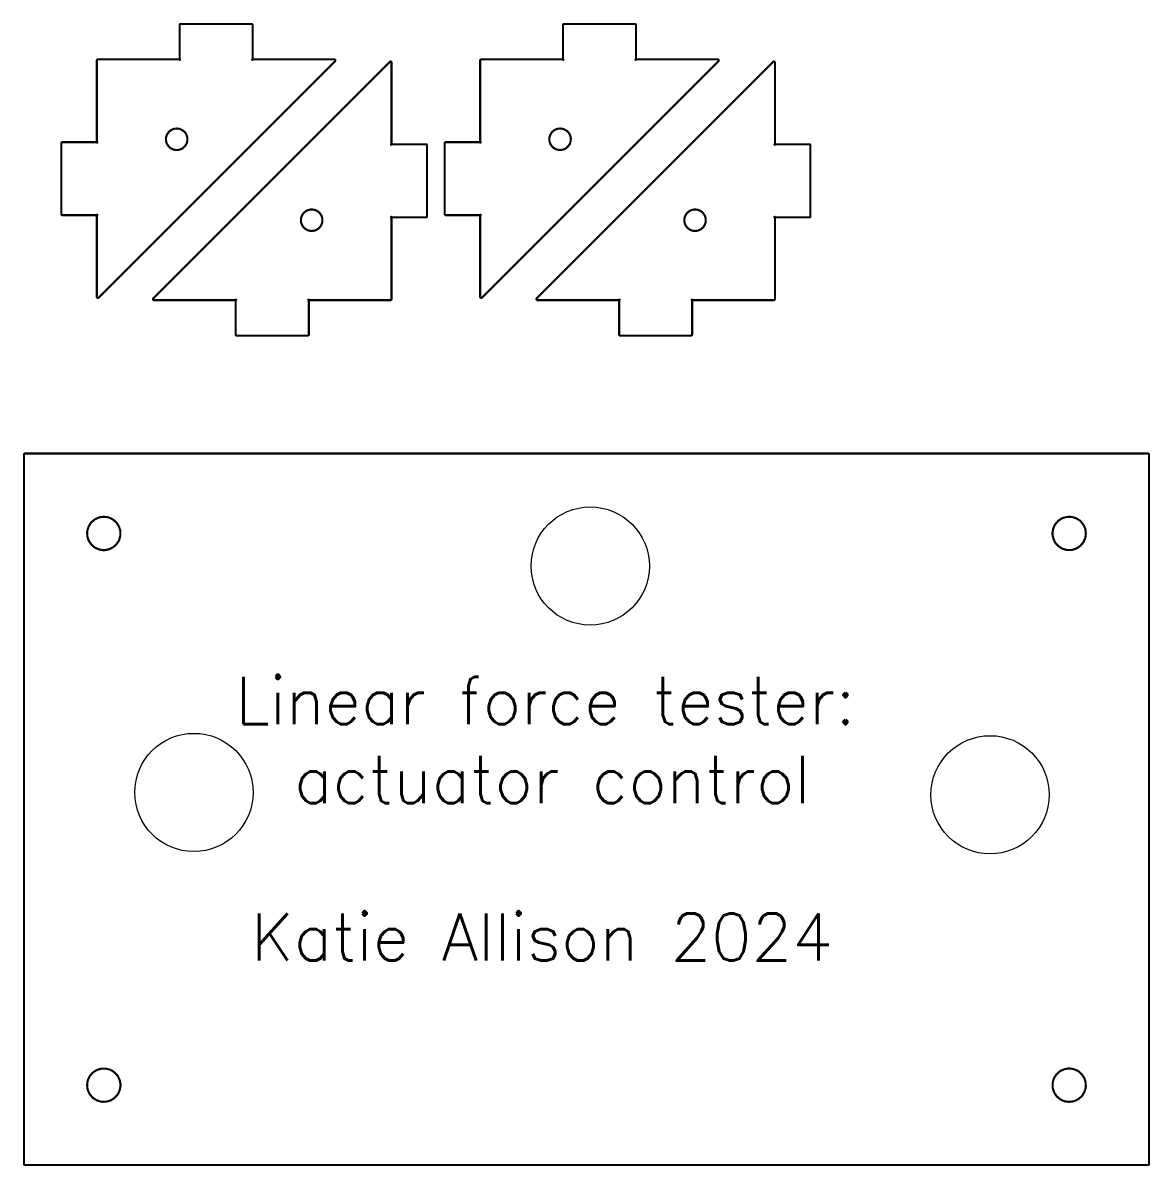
# Model space of a CAD drawing. Header units: millimetres. Extents: x 0 to 610, y 0 to 457.
# Drawn here: x 253 to 348.4, y 137.3 to 234 of the extents above; entities that cross this region are included whole.
import ezdxf

# ---------------------------------------------------------------- set-up
doc = ezdxf.new("R2010")
doc.units = ezdxf.units.MM
doc.header["$LTSCALE"] = 0.05
doc.layers.add('CUT', color=1, linetype='Continuous', lineweight=0)
doc.layers.add('ETCH', color=5, linetype='Continuous', lineweight=0)
doc.styles.add('etch', font='simplex.shx', dxfattribs={"height": 1})

msp = doc.modelspace()

# ---------------------------------------------------------------- linework, layer by layer
at = {"layer": 'CUT'}
for points in [[(279.341, 230.908, 0.18, 0.18, 0), (272.432, 230.908, 0.18, 0.18, 0), (272.422, 230.908, 0.18, 0.18, 0), (272.393, 230.895, 0.18, 0.18, 0), (272.397, 230.875, 0.18, 0.18, 0), (272.418, 230.87, 0.18, 0.18, 0), (272.432, 230.899, 0.18, 0.18, 0), (272.432, 230.908, 0.18, 0.18, 0), (272.432, 233.818, 0.18, 0.18, 0), (272.432, 233.835, 0.18, 0.18, 0), (272.405, 233.881, 0.18, 0.18, 0), (272.357, 233.908, 0.18, 0.18, 0), (272.342, 233.908, 0.18, 0.18, 0), (266.342, 233.908, 0.18, 0.18, 0), (266.325, 233.908, 0.18, 0.18, 0), (266.277, 233.881, 0.18, 0.18, 0), (266.251, 233.835, 0.18, 0.18, 0), (266.251, 233.818, 0.18, 0.18, 0), (266.251, 230.908, 0.18, 0.18, 0), (266.251, 230.899, 0.18, 0.18, 0), (266.263, 230.87, 0.18, 0.18, 0), (266.284, 230.875, 0.18, 0.18, 0), (266.288, 230.895, 0.18, 0.18, 0), (266.259, 230.908, 0.18, 0.18, 0), (266.251, 230.908, 0.18, 0.18, 0), (259.342, 230.908, 0.18, 0.18, 0), (259.325, 230.908, 0.18, 0.18, 0), (259.278, 230.881, 0.18, 0.18, 0), (259.252, 230.835, 0.18, 0.18, 0), (259.252, 230.818, 0.18, 0.18, 0), (259.252, 223.909, 0.18, 0.18, 0), (259.252, 223.9, 0.18, 0.18, 0), (259.264, 223.871, 0.18, 0.18, 0), (259.285, 223.876, 0.18, 0.18, 0), (259.289, 223.896, 0.18, 0.18, 0), (259.26, 223.909, 0.18, 0.18, 0), (259.252, 223.909, 0.18, 0.18, 0), (256.342, 223.909, 0.18, 0.18, 0), (256.325, 223.909, 0.18, 0.18, 0), (256.278, 223.883, 0.18, 0.18, 0), (256.252, 223.834, 0.18, 0.18, 0), (256.252, 223.818, 0.18, 0.18, 0), (256.252, 217.818, 0.18, 0.18, 0), (256.252, 217.802, 0.18, 0.18, 0), (256.278, 217.755, 0.18, 0.18, 0), (256.325, 217.728, 0.18, 0.18, 0), (256.342, 217.728, 0.18, 0.18, 0), (259.252, 217.728, 0.18, 0.18, 0), (259.26, 217.728, 0.18, 0.18, 0), (259.289, 217.742, 0.18, 0.18, 0), (259.285, 217.763, 0.18, 0.18, 0), (259.264, 217.767, 0.18, 0.18, 0), (259.252, 217.738, 0.18, 0.18, 0), (259.252, 217.728, 0.18, 0.18, 0), (259.252, 210.817, 0.18, 0.18, 0), (259.252, 210.802, 0.18, 0.18, 0), (259.278, 210.755, 0.18, 0.18, 0), (259.325, 210.728, 0.18, 0.18, 0), (259.342, 210.728, 0.18, 0.18, 0), (259.357, 210.728, 0.18, 0.18, 0), (259.401, 210.75, 0.18, 0.18, 0), (259.405, 210.754, 0.18, 0.18, 0), (279.406, 230.755, 0.18, 0.18, 0), (279.41, 230.759, 0.18, 0.18, 0), (279.432, 230.804, 0.18, 0.18, 0), (279.432, 230.818, 0.18, 0.18, 0), (279.432, 230.835, 0.18, 0.18, 0), (279.404, 230.881, 0.18, 0.18, 0), (279.356, 230.908, 0.18, 0.18, 0), (279.341, 230.908, 0.18, 0.18, 0)], [(311.773, 230.908, 0.18, 0.18, 0), (304.864, 230.908, 0.18, 0.18, 0), (304.854, 230.908, 0.18, 0.18, 0), (304.825, 230.895, 0.18, 0.18, 0), (304.829, 230.875, 0.18, 0.18, 0), (304.85, 230.87, 0.18, 0.18, 0), (304.864, 230.899, 0.18, 0.18, 0), (304.864, 230.908, 0.18, 0.18, 0), (304.864, 233.818, 0.18, 0.18, 0), (304.864, 233.835, 0.18, 0.18, 0), (304.836, 233.881, 0.18, 0.18, 0), (304.788, 233.908, 0.18, 0.18, 0), (304.773, 233.908, 0.18, 0.18, 0), (298.774, 233.908, 0.18, 0.18, 0), (298.758, 233.908, 0.18, 0.18, 0), (298.709, 233.881, 0.18, 0.18, 0), (298.683, 233.835, 0.18, 0.18, 0), (298.683, 233.818, 0.18, 0.18, 0), (298.683, 230.908, 0.18, 0.18, 0), (298.683, 230.899, 0.18, 0.18, 0), (298.695, 230.87, 0.18, 0.18, 0), (298.716, 230.875, 0.18, 0.18, 0), (298.72, 230.895, 0.18, 0.18, 0), (298.691, 230.908, 0.18, 0.18, 0), (298.683, 230.908, 0.18, 0.18, 0), (291.774, 230.908, 0.18, 0.18, 0), (291.757, 230.908, 0.18, 0.18, 0), (291.709, 230.881, 0.18, 0.18, 0), (291.683, 230.835, 0.18, 0.18, 0), (291.683, 230.818, 0.18, 0.18, 0), (291.683, 223.909, 0.18, 0.18, 0), (291.683, 223.9, 0.18, 0.18, 0), (291.695, 223.871, 0.18, 0.18, 0), (291.716, 223.876, 0.18, 0.18, 0), (291.72, 223.896, 0.18, 0.18, 0), (291.691, 223.909, 0.18, 0.18, 0), (291.683, 223.909, 0.18, 0.18, 0), (288.774, 223.909, 0.18, 0.18, 0), (288.757, 223.909, 0.18, 0.18, 0), (288.709, 223.883, 0.18, 0.18, 0), (288.683, 223.834, 0.18, 0.18, 0), (288.683, 223.818, 0.18, 0.18, 0), (288.683, 217.818, 0.18, 0.18, 0), (288.683, 217.802, 0.18, 0.18, 0), (288.709, 217.755, 0.18, 0.18, 0), (288.757, 217.728, 0.18, 0.18, 0), (288.774, 217.728, 0.18, 0.18, 0), (291.683, 217.728, 0.18, 0.18, 0), (291.691, 217.728, 0.18, 0.18, 0), (291.72, 217.742, 0.18, 0.18, 0), (291.716, 217.763, 0.18, 0.18, 0), (291.695, 217.767, 0.18, 0.18, 0), (291.683, 217.738, 0.18, 0.18, 0), (291.683, 217.728, 0.18, 0.18, 0), (291.683, 210.817, 0.18, 0.18, 0), (291.683, 210.802, 0.18, 0.18, 0), (291.709, 210.755, 0.18, 0.18, 0), (291.757, 210.728, 0.18, 0.18, 0), (291.774, 210.728, 0.18, 0.18, 0), (291.789, 210.728, 0.18, 0.18, 0), (291.833, 210.75, 0.18, 0.18, 0), (291.837, 210.754, 0.18, 0.18, 0), (311.836, 230.755, 0.18, 0.18, 0), (311.841, 230.759, 0.18, 0.18, 0), (311.863, 230.804, 0.18, 0.18, 0), (311.863, 230.818, 0.18, 0.18, 0), (311.863, 230.835, 0.18, 0.18, 0), (311.836, 230.881, 0.18, 0.18, 0), (311.788, 230.908, 0.18, 0.18, 0), (311.773, 230.908, 0.18, 0.18, 0)], [(264.093, 210.549, 0.18, 0.18, 0), (271.003, 210.549, 0.18, 0.18, 0), (271.011, 210.549, 0.18, 0.18, 0), (271.04, 210.562, 0.18, 0.18, 0), (271.036, 210.583, 0.18, 0.18, 0), (271.015, 210.587, 0.18, 0.18, 0), (271.003, 210.558, 0.18, 0.18, 0), (271.003, 210.549, 0.18, 0.18, 0), (271.003, 207.638, 0.18, 0.18, 0), (271.003, 207.623, 0.18, 0.18, 0), (271.029, 207.575, 0.18, 0.18, 0), (271.077, 207.549, 0.18, 0.18, 0), (271.093, 207.549, 0.18, 0.18, 0), (277.093, 207.549, 0.18, 0.18, 0), (277.109, 207.549, 0.18, 0.18, 0), (277.157, 207.575, 0.18, 0.18, 0), (277.183, 207.623, 0.18, 0.18, 0), (277.183, 207.638, 0.18, 0.18, 0), (277.183, 210.549, 0.18, 0.18, 0), (277.183, 210.558, 0.18, 0.18, 0), (277.169, 210.587, 0.18, 0.18, 0), (277.149, 210.583, 0.18, 0.18, 0), (277.144, 210.562, 0.18, 0.18, 0), (277.173, 210.549, 0.18, 0.18, 0), (277.183, 210.549, 0.18, 0.18, 0), (284.094, 210.549, 0.18, 0.18, 0), (284.109, 210.549, 0.18, 0.18, 0), (284.157, 210.575, 0.18, 0.18, 0), (284.183, 210.623, 0.18, 0.18, 0), (284.183, 210.638, 0.18, 0.18, 0), (284.183, 217.548, 0.18, 0.18, 0), (284.183, 217.557, 0.18, 0.18, 0), (284.17, 217.586, 0.18, 0.18, 0), (284.149, 217.582, 0.18, 0.18, 0), (284.145, 217.562, 0.18, 0.18, 0), (284.174, 217.548, 0.18, 0.18, 0), (284.183, 217.548, 0.18, 0.18, 0), (287.094, 217.548, 0.18, 0.18, 0), (287.109, 217.548, 0.18, 0.18, 0), (287.157, 217.575, 0.18, 0.18, 0), (287.183, 217.623, 0.18, 0.18, 0), (287.183, 217.638, 0.18, 0.18, 0), (287.183, 223.638, 0.18, 0.18, 0), (287.183, 223.655, 0.18, 0.18, 0), (287.157, 223.702, 0.18, 0.18, 0), (287.109, 223.728, 0.18, 0.18, 0), (287.094, 223.728, 0.18, 0.18, 0), (284.183, 223.728, 0.18, 0.18, 0), (284.174, 223.728, 0.18, 0.18, 0), (284.145, 223.716, 0.18, 0.18, 0), (284.149, 223.695, 0.18, 0.18, 0), (284.17, 223.691, 0.18, 0.18, 0), (284.183, 223.72, 0.18, 0.18, 0), (284.183, 223.728, 0.18, 0.18, 0), (284.183, 230.638, 0.18, 0.18, 0), (284.183, 230.654, 0.18, 0.18, 0), (284.157, 230.703, 0.18, 0.18, 0), (284.109, 230.729, 0.18, 0.18, 0), (284.094, 230.729, 0.18, 0.18, 0), (284.077, 230.729, 0.18, 0.18, 0), (284.035, 230.706, 0.18, 0.18, 0), (284.031, 230.703, 0.18, 0.18, 0), (264.03, 210.701, 0.18, 0.18, 0), (264.025, 210.698, 0.18, 0.18, 0), (264.003, 210.653, 0.18, 0.18, 0), (264.003, 210.638, 0.18, 0.18, 0), (264.003, 210.623, 0.18, 0.18, 0), (264.03, 210.575, 0.18, 0.18, 0), (264.076, 210.549, 0.18, 0.18, 0), (264.093, 210.549, 0.18, 0.18, 0)], [(296.525, 210.549, 0.18, 0.18, 0), (303.435, 210.549, 0.18, 0.18, 0), (303.443, 210.549, 0.18, 0.18, 0), (303.472, 210.562, 0.18, 0.18, 0), (303.468, 210.583, 0.18, 0.18, 0), (303.447, 210.587, 0.18, 0.18, 0), (303.435, 210.558, 0.18, 0.18, 0), (303.435, 210.549, 0.18, 0.18, 0), (303.435, 207.638, 0.18, 0.18, 0), (303.435, 207.623, 0.18, 0.18, 0), (303.461, 207.575, 0.18, 0.18, 0), (303.509, 207.549, 0.18, 0.18, 0), (303.526, 207.549, 0.18, 0.18, 0), (309.525, 207.549, 0.18, 0.18, 0), (309.541, 207.549, 0.18, 0.18, 0), (309.589, 207.575, 0.18, 0.18, 0), (309.615, 207.623, 0.18, 0.18, 0), (309.615, 207.638, 0.18, 0.18, 0), (309.615, 210.549, 0.18, 0.18, 0), (309.615, 210.558, 0.18, 0.18, 0), (309.601, 210.587, 0.18, 0.18, 0), (309.581, 210.583, 0.18, 0.18, 0), (309.577, 210.562, 0.18, 0.18, 0), (309.605, 210.549, 0.18, 0.18, 0), (309.615, 210.549, 0.18, 0.18, 0), (316.525, 210.549, 0.18, 0.18, 0), (316.54, 210.549, 0.18, 0.18, 0), (316.588, 210.575, 0.18, 0.18, 0), (316.616, 210.623, 0.18, 0.18, 0), (316.616, 210.638, 0.18, 0.18, 0), (316.616, 217.548, 0.18, 0.18, 0), (316.616, 217.557, 0.18, 0.18, 0), (316.602, 217.586, 0.18, 0.18, 0), (316.581, 217.582, 0.18, 0.18, 0), (316.577, 217.562, 0.18, 0.18, 0), (316.606, 217.548, 0.18, 0.18, 0), (316.616, 217.548, 0.18, 0.18, 0), (319.525, 217.548, 0.18, 0.18, 0), (319.54, 217.548, 0.18, 0.18, 0), (319.588, 217.575, 0.18, 0.18, 0), (319.616, 217.623, 0.18, 0.18, 0), (319.616, 217.638, 0.18, 0.18, 0), (319.616, 223.638, 0.18, 0.18, 0), (319.616, 223.655, 0.18, 0.18, 0), (319.588, 223.702, 0.18, 0.18, 0), (319.54, 223.728, 0.18, 0.18, 0), (319.525, 223.728, 0.18, 0.18, 0), (316.616, 223.728, 0.18, 0.18, 0), (316.606, 223.728, 0.18, 0.18, 0), (316.577, 223.716, 0.18, 0.18, 0), (316.581, 223.695, 0.18, 0.18, 0), (316.602, 223.691, 0.18, 0.18, 0), (316.616, 223.72, 0.18, 0.18, 0), (316.616, 223.728, 0.18, 0.18, 0), (316.616, 230.638, 0.18, 0.18, 0), (316.616, 230.654, 0.18, 0.18, 0), (316.588, 230.703, 0.18, 0.18, 0), (316.54, 230.729, 0.18, 0.18, 0), (316.525, 230.729, 0.18, 0.18, 0), (316.508, 230.729, 0.18, 0.18, 0), (316.465, 230.706, 0.18, 0.18, 0), (316.461, 230.703, 0.18, 0.18, 0), (296.462, 210.701, 0.18, 0.18, 0), (296.456, 210.698, 0.18, 0.18, 0), (296.436, 210.653, 0.18, 0.18, 0), (296.436, 210.638, 0.18, 0.18, 0), (296.436, 210.623, 0.18, 0.18, 0), (296.462, 210.575, 0.18, 0.18, 0), (296.509, 210.549, 0.18, 0.18, 0), (296.525, 210.549, 0.18, 0.18, 0)], [(266.008, 223.242, 0.18, 0.18, 0), (265.944, 223.242, 0.18, 0.18, 0), (265.751, 223.279, 0.18, 0.18, 0), (265.552, 223.363, 0.18, 0.18, 0), (265.517, 223.386, 0.18, 0.18, 0), (265.479, 223.41, 0.18, 0.18, 0), (265.319, 223.556, 0.18, 0.18, 0), (265.198, 223.735, 0.18, 0.18, 0), (265.18, 223.774, 0.18, 0.18, 0), (265.161, 223.813, 0.18, 0.18, 0), (265.106, 224.023, 0.18, 0.18, 0), (265.1, 224.238, 0.18, 0.18, 0), (265.107, 224.281, 0.18, 0.18, 0), (265.113, 224.325, 0.18, 0.18, 0), (265.18, 224.53, 0.18, 0.18, 0), (265.292, 224.715, 0.18, 0.18, 0), (265.321, 224.748, 0.18, 0.18, 0), (265.348, 224.781, 0.18, 0.18, 0), (265.515, 224.917, 0.18, 0.18, 0), (265.709, 225.013, 0.18, 0.18, 0), (265.752, 225.025, 0.18, 0.18, 0), (265.793, 225.037, 0.18, 0.18, 0), (266.007, 225.062, 0.18, 0.18, 0), (266.222, 225.037, 0.18, 0.18, 0), (266.265, 225.025, 0.18, 0.18, 0), (266.306, 225.013, 0.18, 0.18, 0), (266.499, 224.917, 0.18, 0.18, 0), (266.667, 224.781, 0.18, 0.18, 0), (266.696, 224.748, 0.18, 0.18, 0), (266.724, 224.715, 0.18, 0.18, 0), (266.835, 224.53, 0.18, 0.18, 0), (266.901, 224.325, 0.18, 0.18, 0), (266.908, 224.281, 0.18, 0.18, 0), (266.914, 224.238, 0.18, 0.18, 0), (266.908, 224.023, 0.18, 0.18, 0), (266.855, 223.813, 0.18, 0.18, 0), (266.837, 223.774, 0.18, 0.18, 0), (266.817, 223.735, 0.18, 0.18, 0), (266.695, 223.556, 0.18, 0.18, 0), (266.536, 223.41, 0.18, 0.18, 0), (266.5, 223.386, 0.18, 0.18, 0), (266.463, 223.363, 0.18, 0.18, 0), (266.263, 223.279, 0.18, 0.18, 0), (266.072, 223.242, 0.18, 0.18, 0), (266.008, 223.242, 0.18, 0.18, 0)], [(298.441, 223.242, 0.18, 0.18, 0), (298.376, 223.242, 0.18, 0.18, 0), (298.183, 223.279, 0.18, 0.18, 0), (297.983, 223.363, 0.18, 0.18, 0), (297.947, 223.386, 0.18, 0.18, 0), (297.91, 223.41, 0.18, 0.18, 0), (297.751, 223.556, 0.18, 0.18, 0), (297.63, 223.735, 0.18, 0.18, 0), (297.612, 223.774, 0.18, 0.18, 0), (297.593, 223.813, 0.18, 0.18, 0), (297.538, 224.023, 0.18, 0.18, 0), (297.532, 224.238, 0.18, 0.18, 0), (297.539, 224.281, 0.18, 0.18, 0), (297.545, 224.325, 0.18, 0.18, 0), (297.611, 224.53, 0.18, 0.18, 0), (297.723, 224.715, 0.18, 0.18, 0), (297.751, 224.748, 0.18, 0.18, 0), (297.779, 224.781, 0.18, 0.18, 0), (297.947, 224.917, 0.18, 0.18, 0), (298.142, 225.013, 0.18, 0.18, 0), (298.184, 225.025, 0.18, 0.18, 0), (298.226, 225.037, 0.18, 0.18, 0), (298.439, 225.062, 0.18, 0.18, 0), (298.653, 225.037, 0.18, 0.18, 0), (298.695, 225.025, 0.18, 0.18, 0), (298.737, 225.013, 0.18, 0.18, 0), (298.931, 224.917, 0.18, 0.18, 0), (299.099, 224.781, 0.18, 0.18, 0), (299.128, 224.748, 0.18, 0.18, 0), (299.156, 224.715, 0.18, 0.18, 0), (299.267, 224.53, 0.18, 0.18, 0), (299.334, 224.325, 0.18, 0.18, 0), (299.34, 224.281, 0.18, 0.18, 0), (299.346, 224.238, 0.18, 0.18, 0), (299.34, 224.023, 0.18, 0.18, 0), (299.285, 223.813, 0.18, 0.18, 0), (299.267, 223.774, 0.18, 0.18, 0), (299.249, 223.735, 0.18, 0.18, 0), (299.127, 223.556, 0.18, 0.18, 0), (298.967, 223.41, 0.18, 0.18, 0), (298.931, 223.386, 0.18, 0.18, 0), (298.894, 223.363, 0.18, 0.18, 0), (298.695, 223.279, 0.18, 0.18, 0), (298.504, 223.242, 0.18, 0.18, 0), (298.441, 223.242, 0.18, 0.18, 0)], [(277.427, 218.215, 0.18, 0.18, 0), (277.49, 218.215, 0.18, 0.18, 0), (277.682, 218.179, 0.18, 0.18, 0), (277.882, 218.095, 0.18, 0.18, 0), (277.919, 218.07, 0.18, 0.18, 0), (277.955, 218.047, 0.18, 0.18, 0), (278.113, 217.902, 0.18, 0.18, 0), (278.236, 217.723, 0.18, 0.18, 0), (278.255, 217.683, 0.18, 0.18, 0), (278.273, 217.644, 0.18, 0.18, 0), (278.327, 217.435, 0.18, 0.18, 0), (278.334, 217.22, 0.18, 0.18, 0), (278.328, 217.176, 0.18, 0.18, 0), (278.321, 217.133, 0.18, 0.18, 0), (278.254, 216.928, 0.18, 0.18, 0), (278.142, 216.741, 0.18, 0.18, 0), (278.115, 216.709, 0.18, 0.18, 0), (278.086, 216.677, 0.18, 0.18, 0), (277.917, 216.54, 0.18, 0.18, 0), (277.725, 216.444, 0.18, 0.18, 0), (277.683, 216.432, 0.18, 0.18, 0), (277.641, 216.42, 0.18, 0.18, 0), (277.426, 216.396, 0.18, 0.18, 0), (277.212, 216.42, 0.18, 0.18, 0), (277.171, 216.432, 0.18, 0.18, 0), (277.128, 216.444, 0.18, 0.18, 0), (276.934, 216.54, 0.18, 0.18, 0), (276.767, 216.677, 0.18, 0.18, 0), (276.739, 216.709, 0.18, 0.18, 0), (276.71, 216.741, 0.18, 0.18, 0), (276.599, 216.928, 0.18, 0.18, 0), (276.531, 217.133, 0.18, 0.18, 0), (276.526, 217.176, 0.18, 0.18, 0), (276.519, 217.22, 0.18, 0.18, 0), (276.524, 217.435, 0.18, 0.18, 0), (276.579, 217.644, 0.18, 0.18, 0), (276.599, 217.683, 0.18, 0.18, 0), (276.617, 217.723, 0.18, 0.18, 0), (276.738, 217.902, 0.18, 0.18, 0), (276.898, 218.047, 0.18, 0.18, 0), (276.935, 218.07, 0.18, 0.18, 0), (276.971, 218.095, 0.18, 0.18, 0), (277.169, 218.179, 0.18, 0.18, 0), (277.362, 218.215, 0.18, 0.18, 0), (277.427, 218.215, 0.18, 0.18, 0)], [(309.859, 218.215, 0.18, 0.18, 0), (309.922, 218.215, 0.18, 0.18, 0), (310.114, 218.179, 0.18, 0.18, 0), (310.312, 218.095, 0.18, 0.18, 0), (310.35, 218.07, 0.18, 0.18, 0), (310.385, 218.047, 0.18, 0.18, 0), (310.545, 217.902, 0.18, 0.18, 0), (310.668, 217.723, 0.18, 0.18, 0), (310.686, 217.683, 0.18, 0.18, 0), (310.704, 217.644, 0.18, 0.18, 0), (310.759, 217.435, 0.18, 0.18, 0), (310.764, 217.22, 0.18, 0.18, 0), (310.759, 217.176, 0.18, 0.18, 0), (310.752, 217.133, 0.18, 0.18, 0), (310.686, 216.928, 0.18, 0.18, 0), (310.574, 216.741, 0.18, 0.18, 0), (310.547, 216.709, 0.18, 0.18, 0), (310.518, 216.677, 0.18, 0.18, 0), (310.35, 216.54, 0.18, 0.18, 0), (310.157, 216.444, 0.18, 0.18, 0), (310.115, 216.432, 0.18, 0.18, 0), (310.073, 216.42, 0.18, 0.18, 0), (309.858, 216.396, 0.18, 0.18, 0), (309.643, 216.42, 0.18, 0.18, 0), (309.601, 216.432, 0.18, 0.18, 0), (309.559, 216.444, 0.18, 0.18, 0), (309.366, 216.54, 0.18, 0.18, 0), (309.198, 216.677, 0.18, 0.18, 0), (309.17, 216.709, 0.18, 0.18, 0), (309.141, 216.741, 0.18, 0.18, 0), (309.031, 216.928, 0.18, 0.18, 0), (308.963, 217.133, 0.18, 0.18, 0), (308.958, 217.176, 0.18, 0.18, 0), (308.951, 217.22, 0.18, 0.18, 0), (308.956, 217.435, 0.18, 0.18, 0), (309.011, 217.644, 0.18, 0.18, 0), (309.031, 217.683, 0.18, 0.18, 0), (309.049, 217.723, 0.18, 0.18, 0), (309.17, 217.902, 0.18, 0.18, 0), (309.329, 218.047, 0.18, 0.18, 0), (309.366, 218.07, 0.18, 0.18, 0), (309.402, 218.095, 0.18, 0.18, 0), (309.601, 218.179, 0.18, 0.18, 0), (309.794, 218.215, 0.18, 0.18, 0), (309.859, 218.215, 0.18, 0.18, 0)], [(348.264, 137.481, 0.18, 0.18, 0), (348.264, 197.481, 0.18, 0.18, 0), (348.264, 197.496, 0.18, 0.18, 0), (348.238, 197.544, 0.18, 0.18, 0), (348.189, 197.571, 0.18, 0.18, 0), (348.174, 197.571, 0.18, 0.18, 0), (253.174, 197.571, 0.18, 0.18, 0), (253.157, 197.571, 0.18, 0.18, 0), (253.11, 197.544, 0.18, 0.18, 0), (253.084, 197.496, 0.18, 0.18, 0), (253.084, 197.481, 0.18, 0.18, 0), (253.084, 137.481, 0.18, 0.18, 0), (253.084, 137.465, 0.18, 0.18, 0), (253.11, 137.418, 0.18, 0.18, 0), (253.157, 137.392, 0.18, 0.18, 0), (253.174, 137.392, 0.18, 0.18, 0), (348.174, 137.392, 0.18, 0.18, 0), (348.189, 137.392, 0.18, 0.18, 0), (348.238, 137.418, 0.18, 0.18, 0), (348.264, 137.465, 0.18, 0.18, 0), (348.264, 137.481, 0.18, 0.18, 0)], [(259.84, 189.404, 0.18, 0.18, 0), (259.74, 189.404, 0.18, 0.18, 0), (259.442, 189.461, 0.18, 0.18, 0), (259.135, 189.592, 0.18, 0.18, 0), (259.078, 189.629, 0.18, 0.18, 0), (259.021, 189.665, 0.18, 0.18, 0), (258.774, 189.891, 0.18, 0.18, 0), (258.585, 190.166, 0.18, 0.18, 0), (258.558, 190.228, 0.18, 0.18, 0), (258.529, 190.289, 0.18, 0.18, 0), (258.445, 190.613, 0.18, 0.18, 0), (258.435, 190.948, 0.18, 0.18, 0), (258.445, 191.016, 0.18, 0.18, 0), (258.454, 191.081, 0.18, 0.18, 0), (258.558, 191.4, 0.18, 0.18, 0), (258.73, 191.687, 0.18, 0.18, 0), (258.775, 191.737, 0.18, 0.18, 0), (258.82, 191.788, 0.18, 0.18, 0), (259.077, 192.001, 0.18, 0.18, 0), (259.378, 192.148, 0.18, 0.18, 0), (259.444, 192.167, 0.18, 0.18, 0), (259.509, 192.185, 0.18, 0.18, 0), (259.84, 192.224, 0.18, 0.18, 0), (260.173, 192.185, 0.18, 0.18, 0), (260.237, 192.167, 0.18, 0.18, 0), (260.302, 192.148, 0.18, 0.18, 0), (260.603, 192.001, 0.18, 0.18, 0), (260.862, 191.788, 0.18, 0.18, 0), (260.906, 191.737, 0.18, 0.18, 0), (260.95, 191.687, 0.18, 0.18, 0), (261.122, 191.4, 0.18, 0.18, 0), (261.227, 191.081, 0.18, 0.18, 0), (261.236, 191.016, 0.18, 0.18, 0), (261.246, 190.948, 0.18, 0.18, 0), (261.235, 190.613, 0.18, 0.18, 0), (261.151, 190.289, 0.18, 0.18, 0), (261.124, 190.228, 0.18, 0.18, 0), (261.095, 190.166, 0.18, 0.18, 0), (260.906, 189.891, 0.18, 0.18, 0), (260.659, 189.665, 0.18, 0.18, 0), (260.603, 189.629, 0.18, 0.18, 0), (260.545, 189.592, 0.18, 0.18, 0), (260.237, 189.461, 0.18, 0.18, 0), (259.94, 189.404, 0.18, 0.18, 0), (259.84, 189.404, 0.18, 0.18, 0)], [(340.097, 190.814, 0.18, 0.18, 0), (340.097, 190.914, 0.18, 0.18, 0), (340.154, 191.212, 0.18, 0.18, 0), (340.284, 191.52, 0.18, 0.18, 0), (340.321, 191.578, 0.18, 0.18, 0), (340.357, 191.634, 0.18, 0.18, 0), (340.582, 191.881, 0.18, 0.18, 0), (340.86, 192.068, 0.18, 0.18, 0), (340.922, 192.097, 0.18, 0.18, 0), (340.982, 192.125, 0.18, 0.18, 0), (341.306, 192.21, 0.18, 0.18, 0), (341.641, 192.22, 0.18, 0.18, 0), (341.709, 192.21, 0.18, 0.18, 0), (341.775, 192.201, 0.18, 0.18, 0), (342.093, 192.097, 0.18, 0.18, 0), (342.38, 191.925, 0.18, 0.18, 0), (342.431, 191.881, 0.18, 0.18, 0), (342.481, 191.835, 0.18, 0.18, 0), (342.692, 191.576, 0.18, 0.18, 0), (342.841, 191.277, 0.18, 0.18, 0), (342.86, 191.212, 0.18, 0.18, 0), (342.878, 191.148, 0.18, 0.18, 0), (342.917, 190.814, 0.18, 0.18, 0), (342.878, 190.482, 0.18, 0.18, 0), (342.86, 190.417, 0.18, 0.18, 0), (342.841, 190.353, 0.18, 0.18, 0), (342.692, 190.052, 0.18, 0.18, 0), (342.481, 189.793, 0.18, 0.18, 0), (342.431, 189.749, 0.18, 0.18, 0), (342.38, 189.705, 0.18, 0.18, 0), (342.093, 189.532, 0.18, 0.18, 0), (341.775, 189.429, 0.18, 0.18, 0), (341.709, 189.42, 0.18, 0.18, 0), (341.641, 189.41, 0.18, 0.18, 0), (341.306, 189.418, 0.18, 0.18, 0), (340.982, 189.504, 0.18, 0.18, 0), (340.922, 189.532, 0.18, 0.18, 0), (340.86, 189.56, 0.18, 0.18, 0), (340.582, 189.749, 0.18, 0.18, 0), (340.357, 189.994, 0.18, 0.18, 0), (340.321, 190.052, 0.18, 0.18, 0), (340.284, 190.109, 0.18, 0.18, 0), (340.154, 190.416, 0.18, 0.18, 0), (340.097, 190.714, 0.18, 0.18, 0), (340.097, 190.814, 0.18, 0.18, 0)], [(261.25, 144.148, 0.18, 0.18, 0), (261.25, 144.048, 0.18, 0.18, 0), (261.192, 143.75, 0.18, 0.18, 0), (261.063, 143.443, 0.18, 0.18, 0), (261.027, 143.386, 0.18, 0.18, 0), (260.99, 143.328, 0.18, 0.18, 0), (260.764, 143.082, 0.18, 0.18, 0), (260.487, 142.893, 0.18, 0.18, 0), (260.426, 142.865, 0.18, 0.18, 0), (260.364, 142.836, 0.18, 0.18, 0), (260.041, 142.752, 0.18, 0.18, 0), (259.706, 142.743, 0.18, 0.18, 0), (259.639, 142.752, 0.18, 0.18, 0), (259.572, 142.762, 0.18, 0.18, 0), (259.253, 142.865, 0.18, 0.18, 0), (258.968, 143.038, 0.18, 0.18, 0), (258.917, 143.083, 0.18, 0.18, 0), (258.866, 143.127, 0.18, 0.18, 0), (258.654, 143.385, 0.18, 0.18, 0), (258.505, 143.685, 0.18, 0.18, 0), (258.487, 143.75, 0.18, 0.18, 0), (258.468, 143.815, 0.18, 0.18, 0), (258.429, 144.147, 0.18, 0.18, 0), (258.468, 144.48, 0.18, 0.18, 0), (258.487, 144.545, 0.18, 0.18, 0), (258.505, 144.61, 0.18, 0.18, 0), (258.654, 144.91, 0.18, 0.18, 0), (258.866, 145.169, 0.18, 0.18, 0), (258.917, 145.214, 0.18, 0.18, 0), (258.968, 145.258, 0.18, 0.18, 0), (259.253, 145.43, 0.18, 0.18, 0), (259.572, 145.533, 0.18, 0.18, 0), (259.639, 145.543, 0.18, 0.18, 0), (259.706, 145.553, 0.18, 0.18, 0), (260.041, 145.543, 0.18, 0.18, 0), (260.364, 145.459, 0.18, 0.18, 0), (260.426, 145.431, 0.18, 0.18, 0), (260.487, 145.402, 0.18, 0.18, 0), (260.764, 145.214, 0.18, 0.18, 0), (260.99, 144.967, 0.18, 0.18, 0), (261.027, 144.91, 0.18, 0.18, 0), (261.063, 144.852, 0.18, 0.18, 0), (261.192, 144.545, 0.18, 0.18, 0), (261.25, 144.248, 0.18, 0.18, 0), (261.25, 144.148, 0.18, 0.18, 0)], [(341.507, 145.558, 0.18, 0.18, 0), (341.607, 145.558, 0.18, 0.18, 0), (341.904, 145.5, 0.18, 0.18, 0), (342.212, 145.371, 0.18, 0.18, 0), (342.269, 145.335, 0.18, 0.18, 0), (342.326, 145.298, 0.18, 0.18, 0), (342.572, 145.07, 0.18, 0.18, 0), (342.761, 144.795, 0.18, 0.18, 0), (342.79, 144.734, 0.18, 0.18, 0), (342.818, 144.672, 0.18, 0.18, 0), (342.902, 144.348, 0.18, 0.18, 0), (342.913, 144.013, 0.18, 0.18, 0), (342.903, 143.947, 0.18, 0.18, 0), (342.894, 143.88, 0.18, 0.18, 0), (342.789, 143.561, 0.18, 0.18, 0), (342.617, 143.276, 0.18, 0.18, 0), (342.572, 143.225, 0.18, 0.18, 0), (342.528, 143.174, 0.18, 0.18, 0), (342.269, 142.962, 0.18, 0.18, 0), (341.969, 142.813, 0.18, 0.18, 0), (341.904, 142.795, 0.18, 0.18, 0), (341.839, 142.776, 0.18, 0.18, 0), (341.507, 142.737, 0.18, 0.18, 0), (341.175, 142.776, 0.18, 0.18, 0), (341.11, 142.795, 0.18, 0.18, 0), (341.044, 142.813, 0.18, 0.18, 0), (340.744, 142.962, 0.18, 0.18, 0), (340.486, 143.174, 0.18, 0.18, 0), (340.442, 143.225, 0.18, 0.18, 0), (340.397, 143.276, 0.18, 0.18, 0), (340.224, 143.561, 0.18, 0.18, 0), (340.121, 143.88, 0.18, 0.18, 0), (340.111, 143.947, 0.18, 0.18, 0), (340.102, 144.013, 0.18, 0.18, 0), (340.111, 144.348, 0.18, 0.18, 0), (340.195, 144.672, 0.18, 0.18, 0), (340.224, 144.734, 0.18, 0.18, 0), (340.252, 144.795, 0.18, 0.18, 0), (340.441, 145.07, 0.18, 0.18, 0), (340.687, 145.298, 0.18, 0.18, 0), (340.745, 145.335, 0.18, 0.18, 0), (340.802, 145.371, 0.18, 0.18, 0), (341.109, 145.5, 0.18, 0.18, 0), (341.407, 145.558, 0.18, 0.18, 0), (341.507, 145.558, 0.18, 0.18, 0)]]:
    msp.add_lwpolyline(points, format="xyseb", close=True, dxfattribs=at)
for centre in [(300.993, 188.059), (267.465, 168.907), (334.812, 168.709)]:
    msp.add_circle(centre, 5, dxfattribs=at)

# ---------------------------------------------------------------- texts
at = {"layer": 'ETCH', "style": 'etch'}
for s, p in [('Linear force tester:', (270.974, 174.68)), ('actuator control', (275.926, 168.013)), ('Katie Allison 2024', (272.307, 154.68))]:
    msp.add_text(s, height=4, dxfattribs=at).set_placement(p)

doc.saveas('drawing.dxf')
